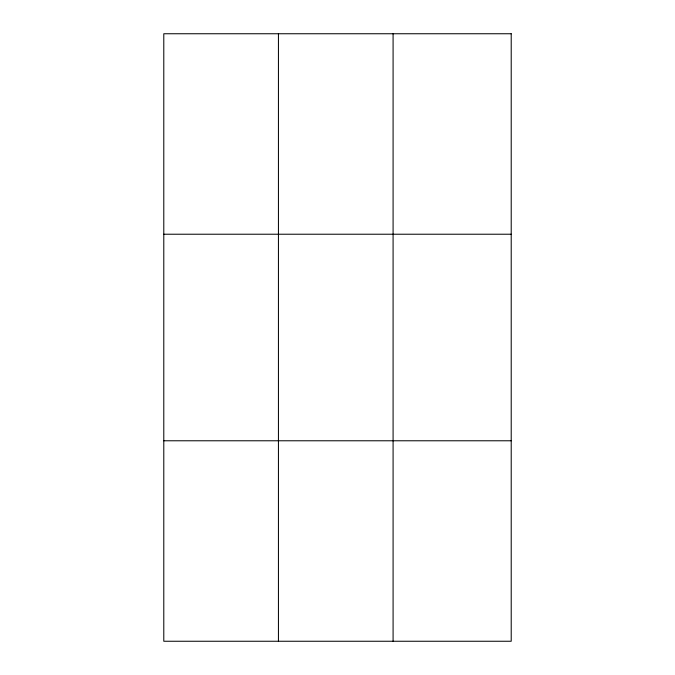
<?xml version="1.0" encoding="UTF-8"?>
<svg xmlns="http://www.w3.org/2000/svg" width="675" height="675" viewBox="0 0 675 675"><rect width="100%" height="100%" fill="white"/><g stroke="black" fill="none" stroke-linecap="round" stroke-linejoin="round"><path stroke-width="1.01" d="M278.438 33.75L278.438 641.25M393.086 33.75L393.086 641.25M163.789 234.225L511.211 234.225M163.789 440.775L511.211 440.775M511.211 33.75L511.211 641.25L163.789 641.25L163.789 33.75L511.211 33.75"/></g></svg>
